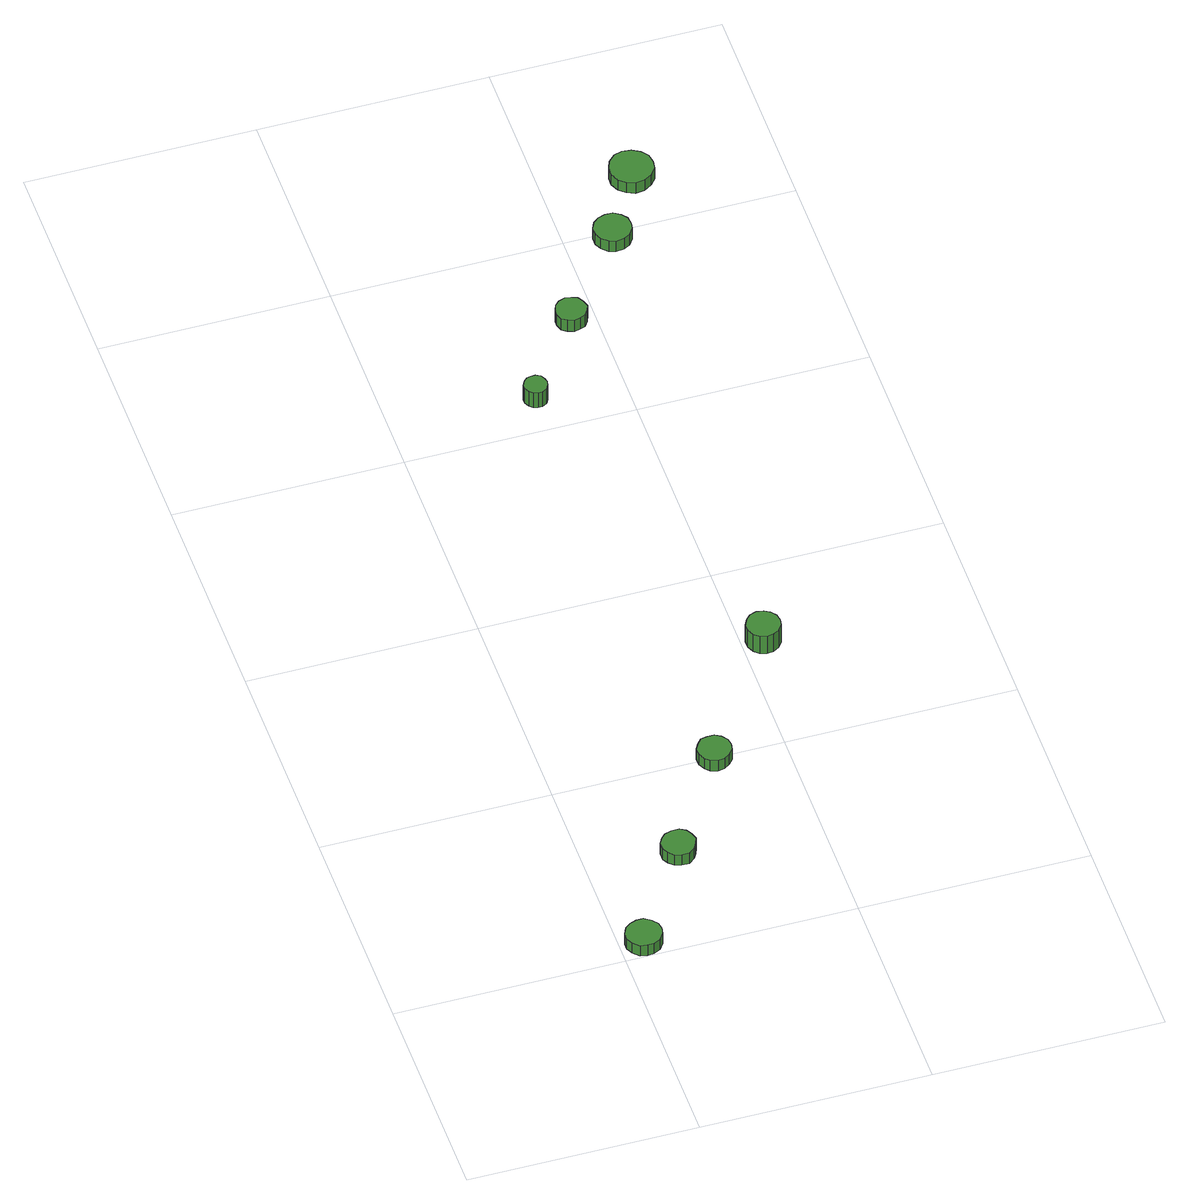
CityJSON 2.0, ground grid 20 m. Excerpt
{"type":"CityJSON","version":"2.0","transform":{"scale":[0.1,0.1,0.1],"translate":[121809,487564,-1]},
"CityObjects":{
"tree1":{"type":"SolitaryVegetationObject","attributes":{"function":"something"},"geometry":[{"type":"MultiSurface","lod":"1","boundaries":[[[0,1,2,3,4,5,6,7,8,9,10,11,12,13,14]],[[15,16,17,18,19,20,21,22,23,24,25,26,27,28,29]],[[0,29,28,1]],[[1,28,27,2]],[[2,27,26,3]],[[3,26,25,4]],[[4,25,24,5]],[[5,24,23,6]],[[6,23,22,7]],[[7,22,21,8]],[[8,21,20,9]],[[9,20,19,10]],[[10,19,18,11]],[[11,18,17,12]],[[12,17,16,13]],[[13,16,15,14]],[[14,15,29,0]]]}]},
"tree2":{"type":"SolitaryVegetationObject","attributes":{"function":"something"},"geometry":[{"type":"MultiSurface","lod":"1","boundaries":[[[30,31,32,33,34,35,36,37,38,39,40,41,42,43,44]],[[45,46,47,48,49,50,51,52,53,54,55,56,57,58,59]],[[30,59,58,31]],[[31,58,57,32]],[[32,57,56,33]],[[33,56,55,34]],[[34,55,54,35]],[[35,54,53,36]],[[36,53,52,37]],[[37,52,51,38]],[[38,51,50,39]],[[39,50,49,40]],[[40,49,48,41]],[[41,48,47,42]],[[42,47,46,43]],[[43,46,45,44]],[[44,45,59,30]]]}]},
"tree3":{"type":"SolitaryVegetationObject","attributes":{"function":"something"}},
"tree4":{"type":"SolitaryVegetationObject","attributes":{"function":"something"},"geometry":[{"type":"MultiSurface","lod":"1","boundaries":[[[60,61,62,63,64,65,66,67,68,69,70,71,72,73,74]],[[75,76,77,78,79,80,81,82,83,84,85,86,87,88,89]],[[60,89,88,61]],[[61,88,87,62]],[[62,87,86,63]],[[63,86,85,64]],[[64,85,84,65]],[[65,84,83,66]],[[66,83,82,67]],[[67,82,81,68]],[[68,81,80,69]],[[69,80,79,70]],[[70,79,78,71]],[[71,78,77,72]],[[72,77,76,73]],[[73,76,75,74]],[[74,75,89,60]]]}]},
"tree5":{"type":"SolitaryVegetationObject","attributes":{"function":"something"},"geometry":[{"type":"MultiSurface","lod":"1","boundaries":[[[90,91,92,93,94,95,96,97,98,99,100,101,102,103,104]],[[105,106,107,108,109,110,111,112,113,114,115,116,117,118,119]],[[90,119,118,91]],[[91,118,117,92]],[[92,117,116,93]],[[93,116,115,94]],[[94,115,114,95]],[[95,114,113,96]],[[96,113,112,97]],[[97,112,111,98]],[[98,111,110,99]],[[99,110,109,100]],[[100,109,108,101]],[[101,108,107,102]],[[102,107,106,103]],[[103,106,105,104]],[[104,105,119,90]]]}]},
"tree6":{"type":"SolitaryVegetationObject","attributes":{"function":"something"},"geometry":[{"type":"MultiSurface","lod":"1","boundaries":[[[120,121,122,123,124,125,126,127,128,129,130,131,132,133,134]],[[135,136,137,138,139,140,141,142,143,144,145,146,147,148,149]],[[120,149,148,121]],[[121,148,147,122]],[[122,147,146,123]],[[123,146,145,124]],[[124,145,144,125]],[[125,144,143,126]],[[126,143,142,127]],[[127,142,141,128]],[[128,141,140,129]],[[129,140,139,130]],[[130,139,138,131]],[[131,138,137,132]],[[132,137,136,133]],[[133,136,135,134]],[[134,135,149,120]]]}]},
"tree7":{"type":"SolitaryVegetationObject","attributes":{"function":"something"},"geometry":[{"type":"MultiSurface","lod":"1","boundaries":[[[150,151,152,153,154,155,156,157,158,159,160,161,162,163,164]],[[165,166,167,168,169,170,171,172,173,174,175,176,177,178,179]],[[150,179,178,151]],[[151,178,177,152]],[[152,177,176,153]],[[153,176,175,154]],[[154,175,174,155]],[[155,174,173,156]],[[156,173,172,157]],[[157,172,171,158]],[[158,171,170,159]],[[159,170,169,160]],[[160,169,168,161]],[[161,168,167,162]],[[162,167,166,163]],[[163,166,165,164]],[[164,165,179,150]]]}]},
"tree8":{"type":"SolitaryVegetationObject","attributes":{"function":"something"},"geometry":[{"type":"MultiSurface","lod":"1","boundaries":[[[180,181,182,183,184,185,186,187,188,189,190,191,192,193,194]],[[195,196,197,198,199,200,201,202,203,204,205,206,207,208,209]],[[180,209,208,181]],[[181,208,207,182]],[[182,207,206,183]],[[183,206,205,184]],[[184,205,204,185]],[[185,204,203,186]],[[186,203,202,187]],[[187,202,201,188]],[[188,201,200,189]],[[189,200,199,190]],[[190,199,198,191]],[[191,198,197,192]],[[192,197,196,193]],[[193,196,195,194]],[[194,195,209,180]]]}]},
"tree9":{"type":"SolitaryVegetationObject","attributes":{"function":"something"},"geometry":[{"type":"MultiSurface","lod":"1","boundaries":[[[210,211,212,213,214,215,216,217,218,219,220,221,222,223,224]],[[225,226,227,228,229,230,231,232,233,234,235,236,237,238,239]],[[210,239,238,211]],[[211,238,237,212]],[[212,237,236,213]],[[213,236,235,214]],[[214,235,234,215]],[[215,234,233,216]],[[216,233,232,217]],[[217,232,231,218]],[[218,231,230,219]],[[219,230,229,220]],[[220,229,228,221]],[[221,228,227,222]],[[222,227,226,223]],[[223,226,225,224]],[[224,225,239,210]]]}]}
},
"vertices":[
[36,16,18],[35,22,18],[31,27,18],[25,31,18],[19,31,18],[13,29,18],[8,25,18],[5,19,18],[5,13,18],[8,7,18],[13,2,18],[19,1,18],[25,1,18],[31,4,18],[35,10,18],[35,10,6],[31,4,6],[25,1,6],[19,1,6],[13,2,6],[8,7,6],[5,13,6],[5,19,6],[8,25,6],[13,29,6],[19,31,6],[25,31,6],[31,27,6],[35,22,6],[36,16,6],
[94,106,18],[92,112,18],[89,117,18],[84,120,18],[77,120,18],[71,118,18],[67,114,18],[64,109,18],[64,102,18],[67,97,18],[71,93,18],[77,91,18],[84,91,18],[89,95,18],[92,100,18],[92,100,6],[89,95,6],[84,91,6],[77,91,6],[71,93,6],[67,97,6],[64,102,6],[64,109,6],[67,114,6],[71,118,6],[77,120,6],[84,120,6],[89,117,6],[92,112,6],[94,106,6],
[154,200,18],[153,206,18],[149,211,18],[144,214,18],[138,214,18],[132,213,18],[128,208,18],[125,203,18],[125,197,18],[128,191,18],[132,187,18],[138,185,18],[144,186,18],[149,189,18],[153,194,18],[153,194,6],[149,189,6],[144,186,6],[138,185,6],[132,187,6],[128,191,6],[125,197,6],[125,203,6],[128,208,6],[132,213,6],[138,214,6],[144,214,6],[149,211,6],[153,206,6],[154,200,6],
[233,316,26],[232,322,26],[228,327,26],[223,330,26],[217,331,26],[211,329,26],[207,325,26],[204,319,26],[204,313,26],[207,307,26],[211,303,26],[217,301,26],[223,302,26],[228,305,26],[232,310,26],[232,310,6],[228,305,6],[223,302,6],[217,301,6],[211,303,6],[207,307,6],[204,313,6],[204,319,6],[207,325,6],[211,329,6],[217,331,6],[223,330,6],[228,327,6],[232,322,6],[233,316,6],
[134,635,25],[133,639,25],[131,643,25],[127,645,25],[123,645,25],[119,644,25],[116,641,25],[114,637,25],[114,633,25],[116,629,25],[119,626,25],[123,625,25],[127,625,25],[131,627,25],[133,631,25],[133,631,8],[131,627,8],[127,625,8],[123,625,8],[119,626,8],[116,629,8],[114,633,8],[114,637,8],[116,641,8],[119,644,8],[123,645,8],[127,645,8],[131,643,8],[133,639,8],[134,635,8],
[193,712,21],[191,718,21],[188,723,21],[183,725,21],[178,726,21],[172,724,21],[168,720,21],[166,715,21],[166,710,21],[168,704,21],[172,701,21],[178,699,21],[183,700,21],[188,702,21],[191,707,21],[191,707,8],[188,702,8],[183,700,8],[178,699,8],[172,701,8],[168,704,8],[166,710,8],[166,715,8],[168,720,8],[172,724,8],[178,726,8],[183,725,8],[188,723,8],[191,718,8],[193,712,8],
[256,792,20],[255,799,20],[251,804,20],[245,808,20],[238,808,20],[232,806,20],[227,802,20],[224,796,20],[224,789,20],[227,783,20],[232,778,20],[238,776,20],[245,777,20],[251,780,20],[255,786,20],[255,786,8],[251,780,8],[245,777,8],[238,776,8],[232,778,8],[227,783,8],[224,789,8],[224,796,8],[227,802,8],[232,806,8],[238,808,8],[245,808,8],[251,804,8],[255,799,8],[256,792,8],
[294,853,21],[293,861,21],[288,867,21],[281,871,21],[273,872,21],[266,870,21],[260,864,21],[257,857,21],[257,849,21],[260,842,21],[266,837,21],[273,834,21],[281,835,21],[288,839,21],[293,845,21],[293,845,9],[288,839,9],[281,835,9],[273,834,9],[266,837,9],[260,842,9],[257,849,9],[257,857,9],[260,864,9],[266,870,9],[273,872,9],[281,871,9],[288,867,9],[293,861,9],[294,853,9]
]}
